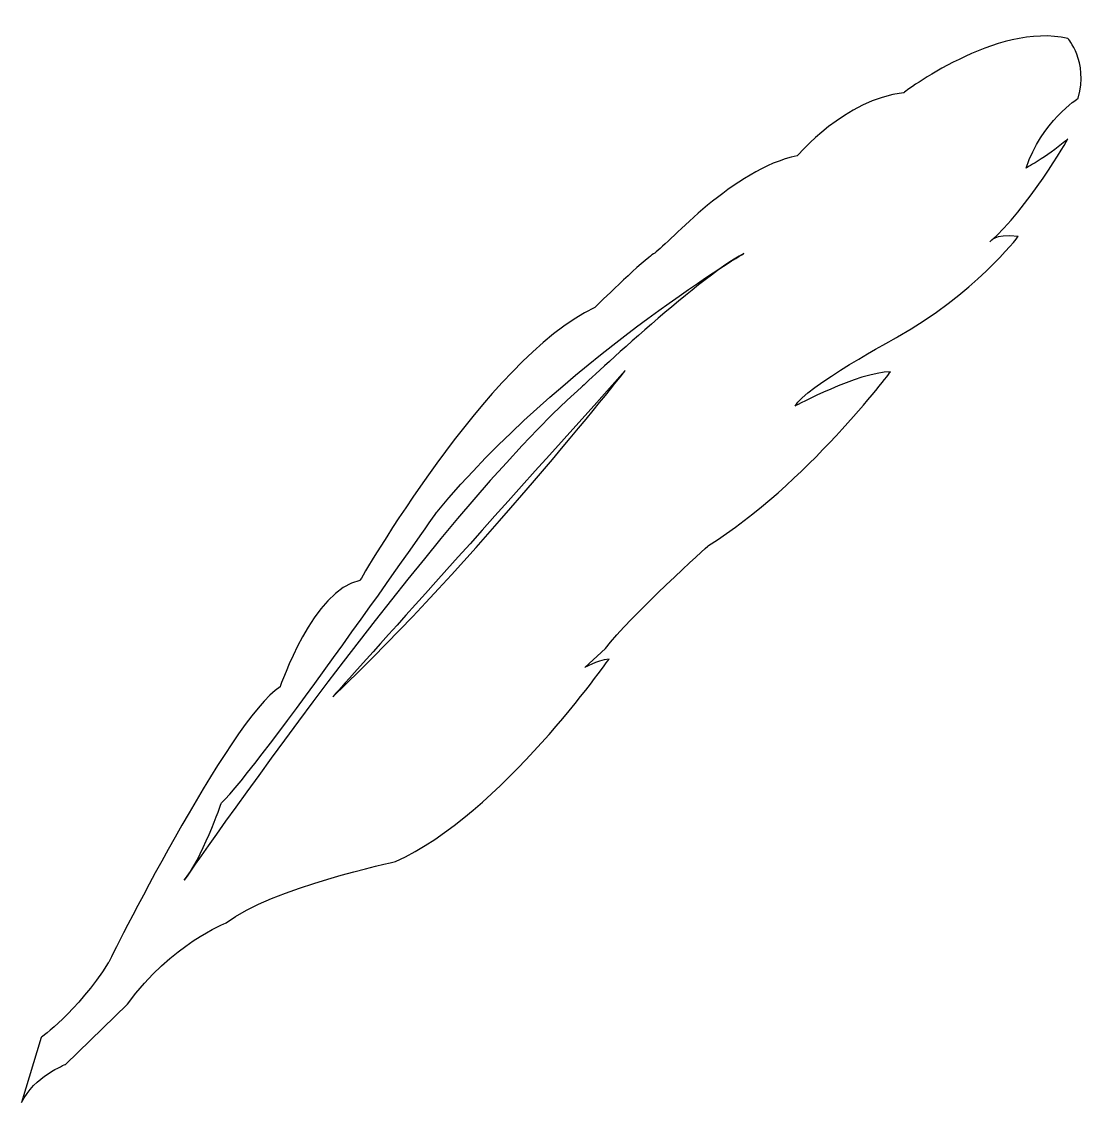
# Model space of a CAD drawing. Header units: centimetres. Extents: x -7.6 to 7.7, y -7.7 to 7.8.
import ezdxf

# ---------------------------------------------------------------- set-up
doc = ezdxf.new("R2010")
doc.units = ezdxf.units.CM
doc.header["$MEASUREMENT"] = 0
doc.layers.add('Camada 1', color=7, linetype='Continuous')

msp = doc.modelspace()

# ---------------------------------------------------------------- linework, layer by layer
at = {"layer": 'Camada 1'}
msp.add_open_spline([(-6.36958, -5.70338), (-6.36958, -5.70338), (-4.63902, -2.21855), (-3.90784, -1.74373), (-3.90784, -1.74373), (-3.90784, -1.74373), (-3.42625, -0.34292), (-2.76296, -0.22208), (-2.76296, -0.22208), (-2.76296, -0.22208), (-0.94871, 2.96107), (0.60336, 3.69309), (0.60336, 3.69309), (0.60336, 3.69309), (1.11231, 4.19617), (1.37899, 4.41196), (1.37899, 4.41196), (1.41058, 4.43757), (1.43887, 4.45908), (1.46236, 4.47533), (1.46236, 4.47533), (1.68456, 4.62815), (2.58435, 5.68186), (3.50574, 5.86841), (3.50574, 5.86841), (3.50574, 5.86841), (4.19826, 6.68383), (5.02802, 6.77146), (5.02802, 6.77146), (5.02802, 6.77146), (6.3689, 7.79328), (7.3858, 7.5506), (7.3858, 7.5506), (7.3858, 7.5506), (7.67954, 7.23373), (7.53497, 6.69528), (7.53497, 6.69528), (7.53497, 6.69528), (7.0035, 6.35376), (6.78673, 5.69388), (6.78673, 5.69388), (6.78673, 5.69388), (7.16051, 5.89901), (7.38731, 6.11483), (7.38731, 6.11483), (7.38731, 6.11483), (6.80711, 5.10124), (6.26651, 4.63372), (6.26651, 4.63372), (6.26651, 4.63372), (6.31768, 4.75667), (6.67317, 4.70979), (6.67317, 4.70979), (6.67317, 4.70979), (6.0211, 3.87035), (4.94324, 3.27286), (4.94324, 3.27286), (4.94324, 3.27286), (3.60273, 2.54658), (3.4779, 2.2812), (3.4779, 2.2812), (3.4779, 2.2812), (4.37862, 2.76483), (4.84368, 2.77333), (4.84368, 2.77333), (4.84368, 2.77333), (3.62824, 1.1513), (2.23497, 0.28111), (2.23497, 0.28111), (2.23497, 0.28111), (1.10568, -0.73486), (0.75563, -1.19508), (0.75563, -1.19508), (0.75563, -1.19508), (0.46128, -1.46932), (0.46128, -1.46932), (0.46128, -1.46932), (0.46128, -1.46932), (0.6159, -1.37497), (0.80799, -1.34663), (0.80799, -1.34663), (0.80799, -1.34663), (-0.7472, -3.57741), (-2.25276, -4.24948), (-2.25276, -4.24948), (-2.25276, -4.24948), (-4.03251, -4.62715), (-4.68119, -5.12901), (-4.68119, -5.12901), (-4.68119, -5.12901), (-5.46317, -5.43124), (-6.09571, -6.29326), (-6.09571, -6.29326), (-6.09571, -6.29326), (-6.9818, -7.15805), (-6.9818, -7.15805), (-6.9818, -7.15805), (-6.9818, -7.15805), (-7.4381, -7.33606), (-7.61249, -7.70349), (-7.61249, -7.70349), (-7.61249, -7.70349), (-7.33396, -6.77359), (-7.33396, -6.77359), (-7.33396, -6.77359), (-7.33391, -6.77357), (-6.82194, -6.40953), (-6.36958, -5.70338)], degree=3, knots=[0, 0, 0, 0, 0.03571429, 0.03571429, 0.03571429, 0.03571429, 0.07142857, 0.07142857, 0.07142857, 0.07142857, 0.10714286, 0.10714286, 0.10714286, 0.10714286, 0.14285714, 0.14285714, 0.14285714, 0.14285714, 0.17857143, 0.17857143, 0.17857143, 0.17857143, 0.21428571, 0.21428571, 0.21428571, 0.21428571, 0.25, 0.25, 0.25, 0.25, 0.28571429, 0.28571429, 0.28571429, 0.28571429, 0.32142857, 0.32142857, 0.32142857, 0.32142857, 0.35714286, 0.35714286, 0.35714286, 0.35714286, 0.39285714, 0.39285714, 0.39285714, 0.39285714, 0.42857143, 0.42857143, 0.42857143, 0.42857143, 0.46428571, 0.46428571, 0.46428571, 0.46428571, 0.5, 0.5, 0.5, 0.5, 0.53571429, 0.53571429, 0.53571429, 0.53571429, 0.57142857, 0.57142857, 0.57142857, 0.57142857, 0.60714286, 0.60714286, 0.60714286, 0.60714286, 0.64285714, 0.64285714, 0.64285714, 0.64285714, 0.67857143, 0.67857143, 0.67857143, 0.67857143, 0.71428571, 0.71428571, 0.71428571, 0.71428571, 0.75, 0.75, 0.75, 0.75, 0.78571429, 0.78571429, 0.78571429, 0.78571429, 0.82142857, 0.82142857, 0.82142857, 0.82142857, 0.85714286, 0.85714286, 0.85714286, 0.85714286, 0.89285714, 0.89285714, 0.89285714, 0.89285714, 0.92857143, 0.92857143, 0.92857143, 0.92857143, 1, 1, 1, 1], dxfattribs=at)
at = {"layer": 'Camada 1', "color": 7}
for points, knots in [([(-5.28246, -4.51726), (-5.28246, -4.51726), (-1.68394, 0.70567), (0.40762, 2.54672), (0.40762, 2.54672), (0.40762, 2.54672), (2.06926, 4.11382), (2.74024, 4.46913), (2.74024, 4.46913), (2.74024, 4.46913), (0.1043, 2.89491), (-1.65663, 0.76642), (-1.65663, 0.76642), (-1.65663, 0.76642), (-4.23264, -2.93044), (-4.74665, -3.40744), (-4.74665, -3.40744), (-4.74665, -3.40744), (-5.04325, -4.24519), (-5.28246, -4.51726)], [0, 0, 0, 0, 0.16666667, 0.16666667, 0.16666667, 0.16666667, 0.33333333, 0.33333333, 0.33333333, 0.33333333, 0.5, 0.5, 0.5, 0.5, 0.66666667, 0.66666667, 0.66666667, 0.66666667, 1, 1, 1, 1]), ([(-3.15203, -1.8887), (-3.15203, -1.8887), (-1.38837, 0.07943), (1.03987, 2.78884), (1.03987, 2.78884), (1.03987, 2.78884), (-1.1072, 0.0539), (-3.15203, -1.8887)], [0, 0, 0, 0, 0.33333333, 0.33333333, 0.33333333, 0.33333333, 1, 1, 1, 1])]:
    msp.add_open_spline(points, degree=3, knots=knots, dxfattribs=at)

doc.saveas('drawing.dxf')
